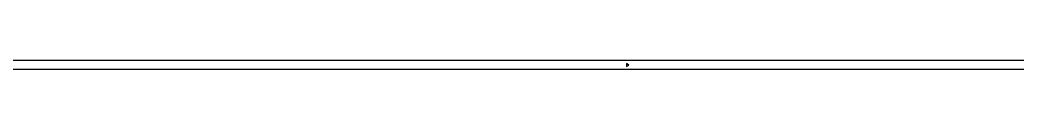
# Model space of a CAD drawing. Header units: millimetres. Extents: x -360090 to -166910, y -230090 to -203978.
# Drawn here: x -328457 to -308007, y -230090 to -229910 of the extents above; entities that cross this region are included whole.
import ezdxf

# ---------------------------------------------------------------- set-up
doc = ezdxf.new("R2010")
doc.units = ezdxf.units.MM

msp = doc.modelspace()

# ---------------------------------------------------------------- linework, layer by layer
at = {"layer": 'V6_FAB2_RAIL_01'}
for p, q in [((-169000, -229910), (-358000, -229910)), ((-169000, -229910), (-358000, -229910)), ((-315966, -230000), (-316017, -229971)), ((-316017, -229971), (-316017, -230029)), ((-315966, -230000), (-316017, -229971)), ((-316017, -229971), (-316017, -230029)), ((-316017, -230029), (-315966, -230000)), ((-316017, -230029), (-315966, -230000)), ((-169000, -230090), (-358000, -230090)), ((-169000, -230090), (-358000, -230090))]:
    msp.add_line(p, q, dxfattribs=at)

doc.saveas('drawing.dxf')
